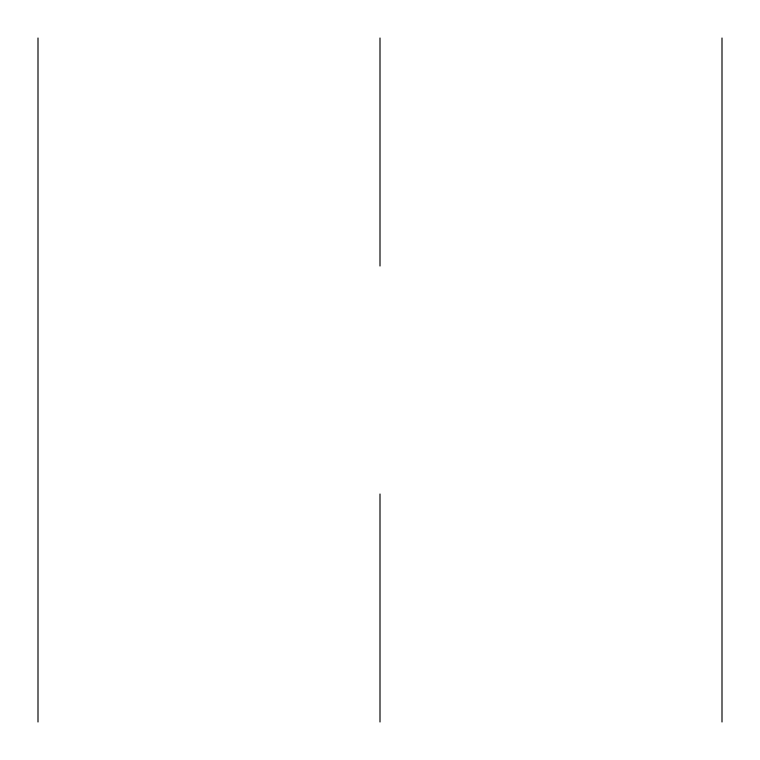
<?xml version="1.0" encoding="UTF-8"?>
<svg xmlns="http://www.w3.org/2000/svg" width="760" height="760" viewBox="0 0 760 760"><rect width="100%" height="100%" fill="white"/><g stroke="black" fill="none" stroke-linecap="round" stroke-linejoin="round"><path stroke-width="1.14" d="M722 38L722 722M380 38L380 266.01M380 494L380 722M38 38L38 722"/></g></svg>
